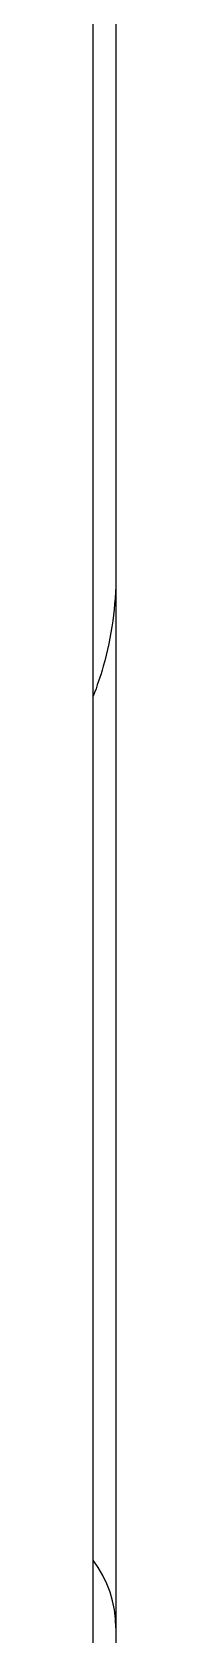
# Model space of a CAD drawing. Header units: metres. Extents: x 0 to 3575, y 0 to 842.
# Drawn here: x 2472.89 to 2473.11, y 522.71 to 538.74 of the extents above; entities that cross this region are included whole.
import ezdxf

# ---------------------------------------------------------------- set-up
doc = ezdxf.new("R2010")
doc.units = ezdxf.units.M
doc.layers.add('SCHEMATICS', color=7, linetype='Continuous')

msp = doc.modelspace()

# ---------------------------------------------------------------- linework, layer by layer
at = {"layer": 'SCHEMATICS', "color": 7}
for p, q in [((2472.886, 515.731), (2472.886, 738.034)), ((2473.113, 737.092), (2473.113, 516.53)), ((2473.113, 737.092), (2473.113, 516.53))]:
    msp.add_line(p, q, dxfattribs=at)
for points in [[(2473.113, 533.312), (2473.113, 533.254), (2473.111, 533.196), (2473.108, 533.138), (2473.105, 533.08), (2473.1, 533.022), (2473.095, 532.965), (2473.089, 532.908), (2473.082, 532.851)], [(2473.082, 532.851), (2473.073, 532.793), (2473.063, 532.736), (2473.053, 532.678), (2473.042, 532.622), (2473.03, 532.565), (2473.016, 532.509), (2473.002, 532.453), (2472.987, 532.398)], [(2472.987, 532.398), (2472.976, 532.36), (2472.965, 532.323), (2472.953, 532.285), (2472.941, 532.248), (2472.928, 532.211), (2472.915, 532.173), (2472.901, 532.136), (2472.887, 532.1)], [(2473.113, 522.779), (2473.109, 522.87), (2473.098, 522.96), (2473.08, 523.049), (2473.055, 523.136), (2473.023, 523.221), (2472.984, 523.303), (2472.938, 523.382), (2472.886, 523.457)]]:
    msp.add_lwpolyline(points, dxfattribs=at)

doc.saveas('drawing.dxf')
